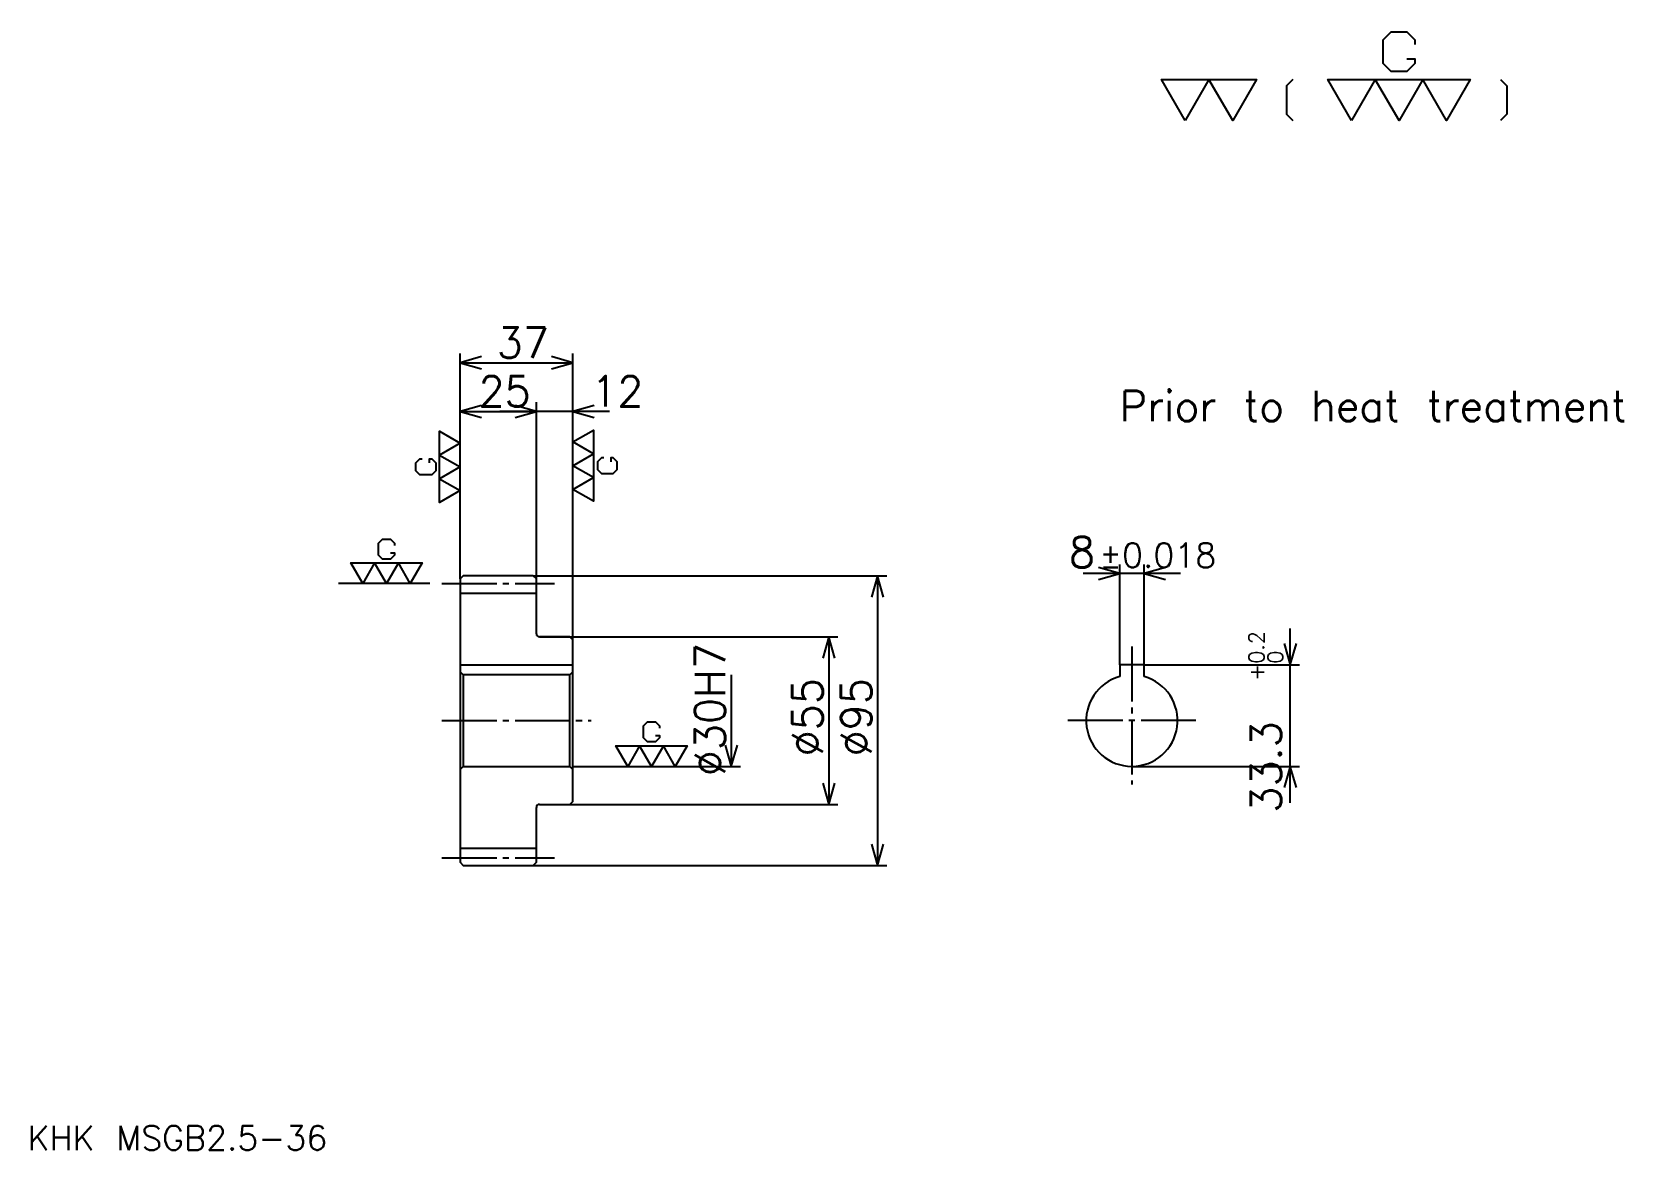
# Model space of a CAD drawing. Extents: x 21 to 544, y 22 to 389.
import ezdxf

# ---------------------------------------------------------------- set-up
doc = ezdxf.new("R2010")
doc.units = 0
doc.linetypes.add('DASHDOT', pattern=[24, 18, -2, 2, -2])
doc.layers.get('0').update_dxf_attribs({"linetype": 'CONTINUOUS'})
doc.layers.add('DASHDOT', color=6, linetype='DASHDOT')
doc.styles.add('KANJI', font='TXT', dxfattribs={"bigfont": 'BIGFONT'})

msp = doc.modelspace()

# ---------------------------------------------------------------- linework, layer by layer
at = {"color": 5}
for p, q in [((162, 210.5), (162, 283.5)), ((199, 210.5), (199, 283.5)), ((162, 280.5), (199, 280.5)), ((187, 210.5), (187, 267.5)), ((162, 264.5), (187, 264.5)), ((211, 264.5), (175, 264.5)), ((162, 209.5), (162, 210.5)), ((186, 210.5), (199, 210.5)), ((187, 209.5), (187, 210.5)), ((199, 210.5), (302, 210.5)), ((199, 189.5), (199, 210.5)), ((299, 210.5), (299, 115.5)), ((398.5, 211.300003), (366.5, 211.300003)), ((378.5, 181.300003), (378.5, 214.300003)), ((386.5, 181.300003), (386.5, 214.300003)), ((188, 190.5), (199, 190.5)), ((199, 190.5), (286, 190.5)), ((283, 190.5), (283, 135.5)), ((434.5, 136), (434.5, 193.300003)), ((251, 178), (251, 148)), ((386.5, 181.300003), (437.5, 181.300003)), ((199, 148), (254, 148)), ((382.5, 148), (437.5, 148)), ((188, 135.5), (199, 135.5)), ((199, 135.5), (286, 135.5)), ((186, 115.5), (199, 115.5)), ((199, 115.5), (302, 115.5))]:
    msp.add_line(p, q, dxfattribs=at)
at = {"color": 7}
msp.add_line((152, 208), (122, 208), dxfattribs=at)
at = {"color": 4}
for p, q in [((162, 204.875), (187, 204.875)), ((162, 181.300003), (199, 181.300003)), ((163, 178), (163, 148)), ((198, 178), (199, 179)), ((198, 148), (199, 147)), ((162, 121.125), (187, 121.125))]:
    msp.add_line(p, q, dxfattribs=at)
at = {"color": 7}
for points in [[(472.799988, 380.279999), (475.399994, 380.279999), (475.399994, 378.720001), (472.799988, 376.119995), (467.600006, 376.119995), (465, 378.720001), (465, 386.519989), (467.600006, 389.119995), (472.799988, 389.119995), (475.399994, 386.519989), (475.399994, 384.959991)], [(400, 360), (392.200012, 373.519989), (423.399994, 373.519989), (415.600006, 360), (407.799988, 373.519989), (400, 360)], [(435.359985, 373.519989), (433.279999, 371.440002), (433.279999, 362.079987), (435.359985, 360)], [(454.600006, 360), (446.799988, 373.519989), (493.600006, 373.519989), (485.799988, 360), (478, 373.519989), (470.200012, 360), (462.399994, 373.519989), (454.600006, 360)], [(503.480011, 373.519989), (505.559998, 371.440002), (505.559998, 362.079987), (503.480011, 360)], [(162, 238.5), (155.240005, 234.600006), (155.240005, 258), (162, 254.100006), (155.240005, 250.199997), (162, 246.300003), (155.240005, 242.399994), (162, 238.5)], [(199, 254.5), (205.76001, 258.399994), (205.76001, 235), (199, 238.899994), (205.76001, 242.800003), (199, 246.699997), (205.76001, 250.600006), (199, 254.5)], [(151.860001, 247.600006), (151.860001, 248.899994), (152.639999, 248.899994), (153.940002, 247.600006), (153.940002, 245), (152.639999, 243.699997), (148.740005, 243.699997), (147.440002, 245), (147.440002, 247.600006), (148.740005, 248.899994), (149.520004, 248.899994)], [(209.139999, 249.300003), (208.360001, 249.300003), (207.059998, 248), (207.059998, 245.399994), (208.360001, 244.100006), (212.26001, 244.100006), (213.559998, 245.399994), (213.559998, 248), (212.26001, 249.300003), (211.479996, 249.300003), (211.479996, 248)], [(139.100006, 218.139999), (140.399994, 218.139999), (140.399994, 217.360001), (139.100006, 216.059998), (136.5, 216.059998), (135.199997, 217.360001), (135.199997, 221.26001), (136.5, 222.559998), (139.100006, 222.559998), (140.399994, 221.26001), (140.399994, 220.479996)], [(130, 208), (126.099998, 214.76001), (149.5, 214.76001), (145.600006, 208), (141.699997, 214.76001), (137.800003, 208), (133.899994, 214.76001), (130, 208)], [(226.100006, 158.139999), (227.399994, 158.139999), (227.399994, 157.360001), (226.100006, 156.059998), (223.5, 156.059998), (222.199997, 157.360001), (222.199997, 161.259995), (223.5, 162.559998), (226.100006, 162.559998), (227.399994, 161.259995), (227.399994, 160.479996)], [(217, 148), (213.100006, 154.759995), (236.5, 154.759995), (232.600006, 148), (228.699997, 154.759995), (224.800003, 148), (220.899994, 154.759995), (217, 148)]]:
    msp.add_lwpolyline(points, dxfattribs=at)
at = {"color": 5}
for points in [[(169, 282.5), (162, 280.5), (169, 278.5)], [(192, 278.5), (199, 280.5), (192, 282.5)], [(169, 266.5), (162, 264.5), (169, 262.5)], [(180, 262.5), (187, 264.5), (180, 266.5)], [(180, 262.5), (187, 264.5), (180, 266.5)], [(206, 266.5), (199, 264.5), (206, 262.5)], [(301, 203.5), (299, 210.5), (297, 203.5)], [(371.5, 209.300003), (378.5, 211.300003), (371.5, 213.300003)], [(393.5, 213.300003), (386.5, 211.300003), (393.5, 209.300003)], [(285, 183.5), (283, 190.5), (281, 183.5)], [(432.5, 188.300003), (434.5, 181.300003), (436.5, 188.300003)], [(249, 155), (251, 148), (253, 155)], [(436.5, 141), (434.5, 148), (432.5, 141)], [(281, 142.5), (283, 135.5), (285, 142.5)], [(297, 122.5), (299, 115.5), (301, 122.5)]]:
    msp.add_lwpolyline(points, dxfattribs=at)
at = {"color": 4}
for points in [[(187, 191.5), (187, 209.5), (186, 210.5), (163, 210.5), (162, 209.5), (162, 147)], [(188, 135.5), (198, 135.5), (199, 136.5), (199, 189.5), (198, 190.5), (188, 190.5)], [(162, 147), (163, 148), (198, 148), (198, 178), (163, 178), (162, 179)], [(386.5, 177.456833), (386.5, 181.300003), (378.5, 181.300003), (378.5, 177.456833)], [(162, 147), (162, 116.5), (163, 115.5), (186, 115.5), (187, 116.5), (187, 134.5)]]:
    msp.add_lwpolyline(points, dxfattribs=at)
for centre, radius, start, end in [((188, 191.5), 1, 180, 270), ((382.5, 163), 15, 105.46601032, 74.53398968), ((188, 134.5), 1, 90, 180)]:
    msp.add_arc(centre, radius, start, end, dxfattribs=at)
at = {"layer": 'DASHDOT', "color": 7}
for p, q in [((156, 208), (193, 208)), ((382.5, 187.300003), (382.5, 142)), ((156, 163), (205, 163)), ((403.5, 163), (361.5, 163)), ((156, 118), (193, 118))]:
    msp.add_line(p, q, dxfattribs=at)

# ---------------------------------------------------------------- texts
at = {"color": 7, "style": 'KANJI'}
for s, height, p in [('37', 10, (174, 282.100006)), ('25', 10, (168, 266.100006)), ('12', 10, (205, 266.100006)), ('Prior to heat treatment', 10, (378.5, 261.299988)), ('8', 10, (361.858032, 213.300003)), ('%%p0.018', 8, (371.756775, 213.300003)), ('KHK MSGB2.5-36', 8, (20, 22))]:
    msp.add_text(s, height=height, dxfattribs=at).set_placement(p)
for s, height, p in [('0.2', 5, (425.899994, 181.690369)), ('%%c30H7', 10, (249, 144.75)), ('0', 5, (432.100006, 181.690369)), ('+', 5, (425.899994, 176.090378)), ('%%c55', 10, (281, 151.25)), ('%%c95', 10, (297, 151.25)), ('33.3', 10, (431.5, 132.806412))]:
    msp.add_text(s, height=height, rotation=90, dxfattribs=at).set_placement(p)

doc.saveas('drawing.dxf')
